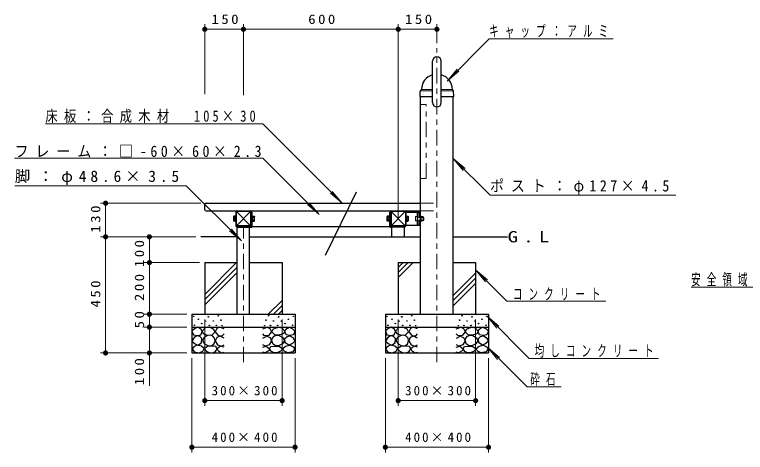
# Model space of a CAD drawing. Units: millimetres on the paper, scale 1:20. Extents: x -365 to 0, y -5 to 257.
# Drawn here: x -215.1 to -73.5, y 67.2 to 152 of the extents above; entities that cross this region are included whole.
import ezdxf

# ---------------------------------------------------------------- set-up
doc = ezdxf.new("R2010")
doc.units = ezdxf.units.MM
for name, pattern in [('USER1', [4.5, 2.5, -2]), ('USER2', [6, 3, -1, 1, -1]), ('USER3', [8, 3, -1, 1, -1, 1, -1])]:
    doc.linetypes.add(name, pattern=pattern)
doc.layers.add('LY_1', color=7, linetype='Continuous', lineweight=25)
doc.styles.add('ＭＳ ゴシック', font='')
doc.styles.get('ＭＳ ゴシック').set_extended_font_data('MS Gothic')

# ---------------------------------------------------------------- blocks, each defined once
blk = doc.blocks.new('filled_dot')
at = {"color": 0, "linetype": 'Continuous', "lineweight": -2, "const_width": 1.25}
blk.add_lwpolyline([(-0.625, 0, 1), (0.625, 0, 1)], format="xyb", close=True, dxfattribs=at)

msp = doc.modelspace()

# ---------------------------------------------------------------- linework, layer by layer
at = {"layer": 'LY_1', "lineweight": 13}
for p, q in [((-178.297, 136.538), (-178.297, 150.135)), ((-170.797, 136.405), (-170.797, 150.135)), ((-140.797, 112.692), (-140.797, 150.135)), ((-133.297, 146.469), (-133.297, 150.135)), ((-178.297, 149.135), (-170.797, 149.135)), ((-170.797, 149.135), (-140.797, 149.135)), ((-140.797, 149.135), (-133.297, 149.135)), ((-123.162, 147.287), (-131.335, 139.114)), ((-123.162, 147.287), (-99.162, 147.287)), ((-131.335, 139.114), (-129.406, 141.412)), ((-131.335, 139.114), (-129.036, 141.043)), ((-136.253, 137.442), (-134.147, 137.442)), ((-132.447, 137.442), (-130.342, 137.442)), ((-136.454, 137.213), (-134.147, 137.213)), ((-132.447, 137.213), (-130.141, 137.213)), ((-209.185, 130.826), (-167.039, 130.826)), ((-167.039, 130.826), (-151.655, 115.442)), ((-215.147, 124.166), (-167.039, 124.166)), ((-167.039, 124.166), (-156.111, 113.238)), ((-130.122, 124.096), (-128.194, 121.797)), ((-130.122, 124.096), (-127.824, 122.167)), ((-123.005, 116.978), (-130.122, 124.096)), ((-215.112, 118.826), (-181.887, 118.826)), ((-181.887, 118.826), (-171.202, 108.141)), ((-151.655, 115.442), (-153.583, 117.74)), ((-151.655, 115.442), (-153.953, 117.37)), ((-123.005, 116.978), (-87.005, 116.978)), ((-179.047, 115.442), (-198.513, 115.442)), ((-197.513, 108.942), (-197.513, 115.442)), ((-156.111, 113.238), (-158.409, 115.167)), ((-156.111, 113.238), (-158.04, 115.536)), ((-169.373, 110.98), (-172.221, 113.904)), ((-169.373, 113.904), (-172.221, 110.98)), ((-139.373, 110.98), (-142.221, 113.904)), ((-139.373, 113.904), (-142.221, 110.98)), ((-137.422, 112.867), (-137.072, 112.867)), ((-137.422, 112.867), (-137.422, 112.017)), ((-137.422, 112.017), (-137.072, 112.017)), ((-135.872, 112.692), (-137.072, 112.692)), ((-135.872, 112.192), (-137.072, 112.192)), ((-136.372, 112.967), (-136.472, 112.967)), ((-136.372, 111.917), (-136.472, 111.917)), ((-136.372, 112.967), (-136.372, 111.917)), ((-135.972, 112.867), (-136.372, 112.867)), ((-135.972, 112.017), (-136.372, 112.017)), ((-135.972, 112.867), (-135.972, 112.017)), ((-135.822, 112.642), (-135.872, 112.692)), ((-135.872, 112.192), (-135.822, 112.242)), ((-135.822, 112.642), (-135.822, 112.242)), ((-171.202, 108.141), (-173.5, 110.069)), ((-171.202, 108.141), (-173.131, 110.439)), ((-180.047, 108.942), (-198.513, 108.942)), ((-197.513, 86.442), (-197.513, 108.942)), ((-189.027, 103.942), (-189.027, 108.942)), ((-179.297, 103.942), (-190.027, 103.942)), ((-189.027, 93.942), (-189.027, 103.942)), ((-178.297, 97.757), (-172.113, 103.942)), ((-140.797, 101.033), (-137.889, 103.942)), ((-140.797, 102.023), (-138.879, 103.942)), ((-140.797, 103.013), (-139.869, 103.942)), ((-178.297, 96.767), (-172.022, 103.042)), ((-178.297, 95.777), (-172.022, 102.052)), ((-125.797, 102.543), (-123.869, 100.244)), ((-125.797, 102.543), (-123.499, 100.614)), ((-119.743, 96.489), (-125.797, 102.543)), ((-130.122, 97.566), (-125.797, 101.891)), ((-130.122, 96.576), (-125.797, 100.901)), ((-130.122, 95.586), (-125.797, 99.911)), ((-84.029, 99.175), (-62.808, 99.175)), ((-165.991, 93.942), (-163.297, 96.635)), ((-119.743, 96.489), (-100.576, 96.489)), ((-165.001, 93.942), (-163.297, 95.645)), ((-181.797, 93.942), (-190.027, 93.942)), ((-189.027, 91.442), (-189.027, 93.942)), ((-164.011, 93.942), (-163.297, 94.655)), ((-123.583, 93.548), (-121.655, 91.25)), ((-123.583, 93.548), (-121.285, 91.62)), ((-115.414, 85.379), (-123.583, 93.548)), ((-178.297, 92.942), (-178.297, 76.209)), ((-163.297, 92.942), (-163.297, 76.209)), ((-140.797, 92.942), (-140.797, 76.209)), ((-125.797, 92.942), (-125.797, 76.209)), ((-181.797, 91.442), (-190.027, 91.442)), ((-189.027, 80.066), (-189.027, 91.442)), ((-181.797, 86.442), (-198.513, 86.442)), ((-123.456, 87.492), (-121.528, 85.194)), ((-123.456, 87.492), (-121.158, 85.564)), ((-115.839, 79.875), (-123.456, 87.492)), ((-180.797, 85.442), (-180.797, 67.186)), ((-160.797, 85.442), (-160.797, 67.186)), ((-143.297, 85.442), (-143.297, 67.186)), ((-123.297, 85.442), (-123.297, 67.186)), ((-115.414, 85.379), (-90.352, 85.379)), ((-115.839, 79.875), (-109.201, 79.875)), ((-163.297, 77.209), (-178.297, 77.209)), ((-125.797, 77.209), (-140.797, 77.209)), ((-160.797, 68.186), (-180.797, 68.186)), ((-123.297, 68.186), (-143.297, 68.186))]:
    msp.add_line(p, q, dxfattribs=at)
at = {"layer": 'LY_1', "linetype": 'USER2', "lineweight": 13}
for p, q in [((-133.297, 84.643), (-133.297, 145.469)), ((-170.797, 84.643), (-170.797, 110.942))]:
    msp.add_line(p, q, dxfattribs=at)
at = {"layer": 'LY_1'}
for p, q in [((-134.147, 134.942), (-134.147, 142.942)), ((-132.447, 134.942), (-132.447, 142.942)), ((-136.468, 137.271), (-136.341, 137.398)), ((-130.126, 137.271), (-130.254, 137.398)), ((-136.547, 136.117), (-136.527, 137.133)), ((-136.522, 136.092), (-134.147, 136.092)), ((-136.472, 93.942), (-136.472, 136.092)), ((-132.447, 136.092), (-130.072, 136.092)), ((-130.122, 93.942), (-130.122, 136.092)), ((-130.047, 136.117), (-130.068, 137.133)), ((-148.979, 117.558), (-154.933, 105.341)), ((-178.297, 114.192), (-178.297, 115.192)), ((-178.047, 115.442), (-136.472, 115.442)), ((-178.047, 113.942), (-136.472, 113.942)), ((-172.297, 113.752), (-172.297, 111.132)), ((-172.182, 113.752), (-172.182, 111.132)), ((-169.487, 113.827), (-172.107, 113.827)), ((-169.412, 113.752), (-169.412, 111.132)), ((-169.297, 110.942), (-169.297, 113.752)), ((-169.297, 113.692), (-169.137, 113.692)), ((-169.137, 110.932), (-169.137, 113.692)), ((-142.457, 110.932), (-142.457, 113.692)), ((-142.297, 113.692), (-142.457, 113.692)), ((-142.297, 110.942), (-142.297, 113.752)), ((-142.182, 113.752), (-142.182, 111.132)), ((-139.487, 113.827), (-142.107, 113.827)), ((-139.412, 113.752), (-139.412, 111.132)), ((-139.297, 113.752), (-139.297, 111.132)), ((-139.297, 113.692), (-136.472, 113.692)), ((-137.072, 111.192), (-137.072, 113.692)), ((-136.772, 112.692), (-136.772, 113.692)), ((-172.672, 112.932), (-172.717, 112.854)), ((-172.717, 112.854), (-172.717, 112.029)), ((-172.672, 111.951), (-172.717, 112.029)), ((-172.397, 112.932), (-172.672, 112.932)), ((-172.397, 112.687), (-172.672, 112.687)), ((-172.397, 112.196), (-172.672, 112.196)), ((-172.397, 111.951), (-172.672, 111.951)), ((-172.397, 112.967), (-172.297, 112.967)), ((-172.397, 111.917), (-172.397, 112.967)), ((-172.297, 111.917), (-172.397, 111.917)), ((-169.137, 112.967), (-169.037, 112.967)), ((-169.037, 111.917), (-169.137, 111.917)), ((-169.037, 111.917), (-169.037, 112.967)), ((-169.037, 112.932), (-168.682, 112.932)), ((-169.037, 112.687), (-168.682, 112.687)), ((-169.037, 112.196), (-168.682, 112.196)), ((-169.037, 111.951), (-168.682, 111.951)), ((-168.682, 112.932), (-168.637, 112.854)), ((-168.682, 111.951), (-168.637, 112.029)), ((-168.647, 112.192), (-168.647, 112.692)), ((-168.637, 112.029), (-168.637, 112.854)), ((-142.912, 112.932), (-142.957, 112.854)), ((-142.957, 112.029), (-142.957, 112.854)), ((-142.912, 111.951), (-142.957, 112.029)), ((-142.947, 112.192), (-142.947, 112.692)), ((-142.557, 112.932), (-142.912, 112.932)), ((-142.557, 112.687), (-142.912, 112.687)), ((-142.557, 112.196), (-142.912, 112.196)), ((-142.557, 111.951), (-142.912, 111.951)), ((-142.457, 112.967), (-142.557, 112.967)), ((-142.557, 111.917), (-142.557, 112.967)), ((-142.557, 111.917), (-142.457, 111.917)), ((-139.197, 112.967), (-139.297, 112.967)), ((-139.297, 111.917), (-139.197, 111.917)), ((-139.197, 111.917), (-139.197, 112.967)), ((-139.197, 112.932), (-138.922, 112.932)), ((-139.197, 112.687), (-138.922, 112.687)), ((-139.197, 112.196), (-138.922, 112.196)), ((-139.197, 111.951), (-138.922, 111.951)), ((-138.922, 112.932), (-138.877, 112.854)), ((-138.922, 111.951), (-138.877, 112.029)), ((-138.877, 112.854), (-138.877, 112.029)), ((-136.772, 111.192), (-136.772, 112.192)), ((-169.487, 111.057), (-172.107, 111.057)), ((-172.107, 110.942), (-169.297, 110.942)), ((-172.047, 110.942), (-172.047, 110.782)), ((-172.047, 110.782), (-169.287, 110.782)), ((-172.022, 93.942), (-172.022, 110.782)), ((-169.592, 93.942), (-169.592, 110.782)), ((-169.137, 110.942), (-142.457, 110.942)), ((-139.547, 110.782), (-142.307, 110.782)), ((-139.487, 110.942), (-142.297, 110.942)), ((-139.487, 111.057), (-142.107, 111.057)), ((-142.012, 108.942), (-142.012, 110.782)), ((-139.582, 108.942), (-139.582, 110.782)), ((-139.547, 110.942), (-139.547, 110.782)), ((-139.297, 111.192), (-136.472, 111.192)), ((-172.022, 108.942), (-179.047, 108.942)), ((-169.592, 108.942), (-136.472, 108.942)), ((-130.122, 108.942), (-119.606, 108.942)), ((-178.297, 103.942), (-172.022, 103.942)), ((-178.297, 103.942), (-178.297, 93.942)), ((-169.592, 103.942), (-163.297, 103.942)), ((-163.297, 103.942), (-163.297, 93.942)), ((-140.797, 103.942), (-136.472, 103.942)), ((-140.797, 103.942), (-140.797, 93.942)), ((-130.122, 103.942), (-125.797, 103.942)), ((-125.797, 103.942), (-125.797, 93.942)), ((-180.797, 93.942), (-160.797, 93.942)), ((-180.797, 93.942), (-180.797, 86.442)), ((-160.797, 93.942), (-160.797, 86.442)), ((-143.297, 93.942), (-143.297, 86.442)), ((-143.297, 93.942), (-123.297, 93.942)), ((-123.297, 93.942), (-123.297, 86.442)), ((-180.797, 91.442), (-160.797, 91.442)), ((-143.297, 91.442), (-123.297, 91.442)), ((-180.797, 86.442), (-160.797, 86.442)), ((-143.297, 86.442), (-123.297, 86.442))]:
    msp.add_line(p, q, dxfattribs=at)
at = {"layer": 'LY_1', "linetype": 'USER3', "lineweight": 13}
for p, q in [((-135.404, 134.592), (-136.472, 134.592)), ((-135.404, 120.217), (-135.404, 134.592)), ((-135.404, 120.217), (-136.472, 120.217))]:
    msp.add_line(p, q, dxfattribs=at)
at = {"layer": 'LY_1', "linetype": 'USER1', "lineweight": 13}
for p, q in [((-136.472, 115.442), (-133.297, 115.442)), ((-136.472, 113.942), (-133.297, 113.942))]:
    msp.add_line(p, q, dxfattribs=at)
at = {"layer": 'LY_1'}
for points in [[(-179.675, 91.412), (-180.309, 91.111), (-180.784, 90.635), (-180.483, 89.938), (-179.754, 89.796), (-179.057, 89.954), (-178.804, 90.54), (-178.994, 91.047)], [(-177.704, 91.416), (-178.231, 91.281), (-178.812, 90.646), (-178.582, 90.227), (-178.125, 89.99), (-177.609, 89.916), (-176.866, 89.984), (-176.298, 90.524), (-176.582, 91.024), (-177.115, 91.335)], [(-163.891, 91.416), (-163.364, 91.281), (-162.783, 90.646), (-163.012, 90.227), (-163.47, 89.99), (-163.986, 89.916), (-164.729, 89.984), (-165.296, 90.524), (-165.013, 91.024), (-164.479, 91.335)], [(-161.92, 91.412), (-161.286, 91.111), (-160.811, 90.635), (-161.112, 89.938), (-161.841, 89.796), (-162.538, 89.954), (-162.791, 90.54), (-162.601, 91.047)], [(-142.175, 91.412), (-142.809, 91.111), (-143.284, 90.635), (-142.983, 89.938), (-142.254, 89.796), (-141.557, 89.954), (-141.304, 90.54), (-141.494, 91.047)], [(-140.204, 91.416), (-140.731, 91.281), (-141.312, 90.646), (-141.082, 90.227), (-140.625, 89.99), (-140.109, 89.916), (-139.366, 89.984), (-138.798, 90.524), (-139.082, 91.024), (-139.615, 91.335)], [(-126.391, 91.416), (-125.864, 91.281), (-125.283, 90.646), (-125.512, 90.227), (-125.97, 89.99), (-126.486, 89.916), (-127.229, 89.984), (-127.796, 90.524), (-127.513, 91.024), (-126.979, 91.335)], [(-124.42, 91.412), (-123.786, 91.111), (-123.311, 90.635), (-123.612, 89.938), (-124.341, 89.796), (-125.038, 89.954), (-125.291, 90.54), (-125.101, 91.047)], [(-179.802, 89.764), (-180.34, 89.416), (-180.784, 88.734), (-180.277, 88.275), (-179.611, 87.958), (-178.914, 88.402), (-178.835, 89.241), (-179.243, 89.604)], [(-178.339, 88.2), (-177.717, 87.855), (-177.041, 87.808), (-176.528, 88.169), (-176.285, 88.767), (-176.396, 89.305), (-176.744, 89.713), (-177.21, 89.878), (-177.744, 89.822), (-178.434, 89.453), (-178.731, 88.875)], [(-163.256, 88.2), (-163.877, 87.855), (-164.553, 87.808), (-165.067, 88.169), (-165.31, 88.767), (-165.198, 89.305), (-164.85, 89.713), (-164.385, 89.878), (-163.85, 89.822), (-163.161, 89.453), (-162.864, 88.875)], [(-161.793, 89.764), (-161.254, 89.416), (-160.811, 88.734), (-161.318, 88.275), (-161.983, 87.958), (-162.68, 88.402), (-162.759, 89.241), (-162.351, 89.604)], [(-142.302, 89.764), (-142.84, 89.416), (-143.284, 88.734), (-142.777, 88.275), (-142.111, 87.958), (-141.414, 88.402), (-141.335, 89.241), (-141.743, 89.604)], [(-140.839, 88.2), (-140.217, 87.855), (-139.541, 87.808), (-139.028, 88.169), (-138.785, 88.767), (-138.896, 89.305), (-139.244, 89.713), (-139.71, 89.878), (-140.244, 89.822), (-140.934, 89.453), (-141.231, 88.875)], [(-125.756, 88.2), (-126.377, 87.855), (-127.053, 87.808), (-127.567, 88.169), (-127.81, 88.767), (-127.698, 89.305), (-127.35, 89.713), (-126.885, 89.878), (-126.35, 89.822), (-125.661, 89.453), (-125.364, 88.875)], [(-124.293, 89.764), (-123.754, 89.416), (-123.311, 88.734), (-123.818, 88.275), (-124.483, 87.958), (-125.18, 88.402), (-125.259, 89.241), (-124.851, 89.604)], [(-179.843, 87.967), (-180.411, 87.648), (-180.749, 87.226), (-180.346, 86.66), (-179.403, 86.457), (-178.687, 86.776), (-178.414, 87.281), (-178.953, 87.736)], [(-161.752, 87.967), (-161.183, 87.648), (-160.845, 87.226), (-161.249, 86.66), (-162.192, 86.457), (-162.907, 86.776), (-163.181, 87.281), (-162.641, 87.736)], [(-142.343, 87.967), (-142.911, 87.648), (-143.249, 87.226), (-142.846, 86.66), (-141.903, 86.457), (-141.187, 86.776), (-140.914, 87.281), (-141.453, 87.736)], [(-124.252, 87.967), (-123.683, 87.648), (-123.345, 87.226), (-123.749, 86.66), (-124.692, 86.457), (-125.407, 86.776), (-125.681, 87.281), (-125.141, 87.736)], [(-176.987, 87.76), (-177.771, 87.72), (-178.433, 87.247), (-178.001, 86.787), (-177.312, 86.476), (-176.747, 86.468), (-176.204, 86.693), (-175.866, 87.22), (-176.122, 87.706)], [(-164.607, 87.76), (-163.823, 87.72), (-163.161, 87.247), (-163.594, 86.787), (-164.283, 86.476), (-164.848, 86.468), (-165.391, 86.693), (-165.729, 87.22), (-165.472, 87.706)], [(-139.487, 87.76), (-140.271, 87.72), (-140.933, 87.247), (-140.501, 86.787), (-139.812, 86.476), (-139.247, 86.468), (-138.704, 86.693), (-138.366, 87.22), (-138.622, 87.706)], [(-127.107, 87.76), (-126.323, 87.72), (-125.661, 87.247), (-126.094, 86.787), (-126.783, 86.476), (-127.348, 86.468), (-127.891, 86.693), (-128.229, 87.22), (-127.972, 87.706)]]:
    msp.add_lwpolyline(points, close=True, dxfattribs=at)
for points in [[(-174.547, 91.107), (-175.403, 91.423), (-175.941, 91.154), (-176.258, 90.552), (-175.672, 89.792), (-174.896, 89.728), (-174.547, 90.124)], [(-167.047, 91.107), (-166.192, 91.423), (-165.653, 91.154), (-165.336, 90.552), (-165.922, 89.792), (-166.699, 89.728), (-167.047, 90.124)], [(-137.047, 91.107), (-137.903, 91.423), (-138.441, 91.154), (-138.758, 90.552), (-138.172, 89.792), (-137.396, 89.728), (-137.047, 90.124)], [(-129.547, 91.107), (-128.692, 91.423), (-128.153, 91.154), (-127.836, 90.552), (-128.422, 89.792), (-129.199, 89.728), (-129.547, 90.124)], [(-174.563, 89.301), (-175.324, 89.697), (-175.957, 89.443), (-176.258, 88.794), (-175.815, 88.017), (-175.054, 87.78), (-174.563, 87.986)], [(-167.031, 89.301), (-166.271, 89.697), (-165.637, 89.443), (-165.336, 88.794), (-165.78, 88.017), (-166.54, 87.78), (-167.031, 87.986)], [(-137.063, 89.301), (-137.824, 89.697), (-138.457, 89.443), (-138.758, 88.794), (-138.315, 88.017), (-137.554, 87.78), (-137.063, 87.986)], [(-129.531, 89.301), (-128.771, 89.697), (-128.137, 89.443), (-127.836, 88.794), (-128.28, 88.017), (-129.04, 87.78), (-129.531, 87.986)], [(-174.547, 87.574), (-175.213, 87.78), (-175.862, 87.225), (-175.688, 86.829), (-174.959, 86.465), (-174.547, 86.623)], [(-167.047, 87.574), (-166.382, 87.78), (-165.732, 87.225), (-165.907, 86.829), (-166.635, 86.465), (-167.047, 86.623)], [(-137.047, 87.574), (-137.713, 87.78), (-138.362, 87.225), (-138.188, 86.829), (-137.459, 86.465), (-137.047, 86.623)], [(-129.547, 87.574), (-128.882, 87.78), (-128.232, 87.225), (-128.407, 86.829), (-129.135, 86.465), (-129.547, 86.623)]]:
    msp.add_lwpolyline(points, dxfattribs=at)
for centre in [(-180.467, 93.55), (-177.599, 93.44), (-175.676, 93.646), (-165.918, 93.646), (-163.995, 93.44), (-161.128, 93.55), (-142.967, 93.55), (-140.099, 93.44), (-138.176, 93.646), (-128.418, 93.646), (-126.495, 93.44), (-123.628, 93.55), (-179.516, 92.98), (-178.867, 92.14), (-178.17, 92.616), (-176.622, 92.619), (-175.176, 92.795), (-166.418, 92.795), (-164.972, 92.619), (-163.425, 92.616), (-162.728, 92.14), (-162.078, 92.98), (-142.016, 92.98), (-141.367, 92.14), (-140.67, 92.616), (-139.122, 92.619), (-137.676, 92.795), (-128.918, 92.795), (-127.472, 92.619), (-125.925, 92.616), (-125.228, 92.14), (-124.578, 92.98), (-180.309, 91.808), (-177.425, 91.76), (-176.041, 91.768), (-174.933, 91.741), (-166.661, 91.741), (-165.553, 91.768), (-164.169, 91.76), (-161.286, 91.808), (-142.809, 91.808), (-139.925, 91.76), (-138.541, 91.768), (-137.433, 91.741), (-129.161, 91.741), (-128.053, 91.768), (-126.669, 91.76), (-123.786, 91.808)]:
    msp.add_circle(centre, 0.05, dxfattribs=at)
for centre, radius, start, end in [((-133.297, 142.942), 0.85, 0, 180), ((-133.297, 137.442), 3, 106.46007, 178.85842), ((-133.297, 137.442), 3, 1.14005, 73.54157), ((-136.447, 137.504), 0.15, 315, 358.85842), ((-130.148, 137.504), 0.15, 181.14005, 225), ((-136.522, 136.117), 0.025, 178.87801, 270), ((-136.327, 137.129), 0.2, 135, 178.99605), ((-130.268, 137.129), 0.2, 1.00395, 45), ((-130.072, 136.117), 0.025, 270, 1.12199), ((-133.297, 134.942), 0.85, 180, 0), ((-178.047, 115.192), 0.25, 90, 180), ((-178.047, 114.192), 0.25, 180, 270), ((-172.107, 113.752), 0.19, 90, 180), ((-172.107, 113.752), 0.075, 90, 180), ((-169.487, 113.752), 0.19, 0, 90), ((-169.487, 113.752), 0.075, 0, 90), ((-142.107, 113.752), 0.19, 90, 180), ((-142.107, 113.752), 0.075, 90, 180), ((-139.487, 113.752), 0.19, 0, 90), ((-139.487, 113.752), 0.075, 0, 90), ((-172.028, 112.442), 0.689, 159.136, 200.864), ((-172.46, 112.81), 0.245, 150.00001, 209.99999), ((-172.46, 112.074), 0.245, 150.00001, 209.99999), ((-168.862, 112.81), 0.217, 325.61586, 34.38414), ((-169.457, 112.442), 0.812, 342.41211, 17.58789), ((-168.862, 112.074), 0.217, 325.61586, 34.38414), ((-142.733, 112.81), 0.217, 145.61587, 214.38413), ((-142.138, 112.442), 0.812, 162.41211, 197.58789), ((-142.733, 112.074), 0.217, 145.61587, 214.38413), ((-139.135, 112.81), 0.245, 330.00001, 29.99999), ((-139.566, 112.442), 0.689, 339.136, 20.864), ((-139.135, 112.074), 0.245, 330.00001, 29.99999), ((-172.107, 111.132), 0.19, 180, 270), ((-172.107, 111.132), 0.075, 180, 270), ((-169.487, 111.132), 0.075, 270, 0), ((-169.487, 111.132), 0.19, 270, 0), ((-169.287, 110.932), 0.15, 270, 0), ((-142.307, 110.932), 0.15, 180, 270), ((-142.107, 111.132), 0.19, 180, 270), ((-142.107, 111.132), 0.075, 180, 270), ((-139.487, 111.132), 0.075, 270, 0), ((-139.487, 111.132), 0.19, 270, 0)]:
    msp.add_arc(centre, radius, start, end, dxfattribs=at)

# ---------------------------------------------------------------- block references
at = {"layer": 'LY_1', "lineweight": 13, "xscale": 0.4, "yscale": 0.4}
for p in [(-178.297, 149.135), (-170.797, 149.135), (-140.797, 149.135), (-178.297, 77.209), (-140.797, 77.209), (-180.797, 68.186), (-143.297, 68.186)]:
    msp.add_blockref('filled_dot', p, dxfattribs=at)
for p, rotation in [((-170.797, 149.135), 180), ((-140.797, 149.135), 180), ((-133.297, 149.135), 180), ((-197.513, 115.442), 270), ((-197.513, 108.942), 90), ((-197.513, 108.942), 270), ((-189.027, 108.942), 270), ((-189.027, 103.942), 90), ((-189.027, 103.942), 270), ((-189.027, 93.942), 90), ((-189.027, 93.942), 270), ((-189.027, 91.442), 90), ((-189.027, 91.442), 270), ((-197.513, 86.442), 90), ((-189.027, 86.442), 90), ((-163.297, 77.209), 180), ((-125.797, 77.209), 180), ((-160.797, 68.186), 180), ((-123.297, 68.186), 180)]:
    msp.add_blockref('filled_dot', p, dxfattribs=dict(at, rotation=rotation))

# ---------------------------------------------------------------- texts
at = {"layer": 'LY_1', "style": 'ＭＳ ゴシック'}
for s, insert, char_height, attachment_point in [('\\T1.33;\\W1.15;150', (-174.126, 150.135), 1.833, 8), ('\\T1.33;\\W1.15;600', (-155.381, 150.135), 1.833, 8), ('\\T1.33;\\W1.15;150', (-136.626, 150.135), 1.833, 8), ('\\T1.64;\\W0.6;キャップ：アルミ', (-123.162, 147.437), 2.199, 7), ('\\T1.5;\\W0.8;床板：合成木材\u3000105×30', (-209.185, 130.976), 2.199, 7), ('\\T1.5;\\W0.9;フレーム：□-60×60×2.3', (-215.147, 124.316), 2.199, 7), ('\\T1.5;脚：φ48.6×3.5', (-215.112, 118.976), 2.199, 7), ('\\T1.5;\\W0.9;ポスト：φ127×4.5', (-123.005, 117.128), 2.199, 7), ('\\T1.5;\\W1.35;G.L', (-119.606, 108.942), 2.199, 4), ('\\T1.64;\\W0.6;安全領域を示す', (-84.029, 99.325), 2.199, 7), ('\\T1.64;\\W0.6;コンクリート', (-118.576, 96.639), 2.199, 7), ('\\T1.64;\\W0.6;均しコンクリート', (-114.352, 85.529), 2.199, 7), ('\\T1.64;\\W0.6;砕石', (-115.201, 80.025), 2.199, 7), ('\\T1.32;300×300', (-170.377, 78.209), 1.833, 8), ('\\T1.32;300×300', (-132.877, 78.209), 1.833, 8), ('\\T1.32;400×400', (-170.377, 69.186), 1.833, 8), ('\\T1.32;400×400', (-132.877, 69.186), 1.833, 8)]:
    msp.add_mtext(s, dxfattribs=dict(at, insert=insert, char_height=char_height, attachment_point=attachment_point))
at = {"layer": 'LY_1', "char_height": 1.833, "attachment_point": 8, "rotation": 90, "style": 'ＭＳ ゴシック'}
for s, insert in [('\\T1.33;\\W1.15;130', (-198.513, 112.613)), ('\\T1.33;\\W1.15;100', (-190.027, 105.928)), ('\\T1.33;\\W1.15;200', (-190.027, 99.358)), ('\\T1.33;\\W1.15;450', (-198.513, 98.107)), ('\\T1.34;\\W1.15;50', (-190.027, 93.119)), ('\\T1.33;\\W1.15;100', (-190.027, 83.066))]:
    msp.add_mtext(s, dxfattribs=dict(at, insert=insert))

doc.saveas('drawing.dxf')
